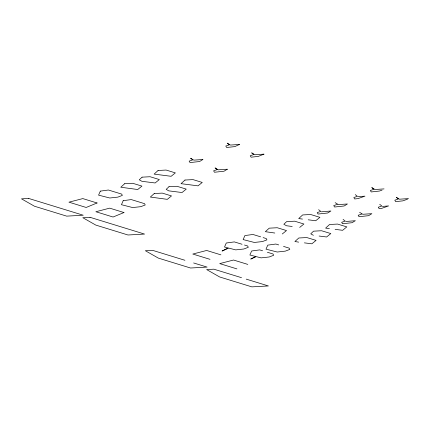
<?xml version="1.0" encoding="UTF-8"?>
<svg xmlns="http://www.w3.org/2000/svg" width="430" height="430" viewBox="0 0 430 430"><rect width="100%" height="100%" fill="white"/><g stroke="black" fill="none" stroke-linecap="round" stroke-linejoin="round"><path stroke-width="0.64" d="M282.284 233.979L286.504 230.561L277.248 227.739L269.245 228.163L265.342 231.684L274.808 233.033M299.688 227.427L303.908 224.008L294.652 221.187L286.649 221.611L283.848 224.261L286.471 225.755L292.212 226.481M407.522 199.197L402.835 200.858L395.67 201.638L394.804 200.208L398.368 198.977L396.234 197.284L399.438 199.203L408.5 198.601M382.055 190.125L379.421 191.054L371.219 191.947L370.354 190.517L373.923 189.286L371.783 187.593L374.987 189.512L384.049 188.91M337.297 204.357L333.728 205.588L334.599 207.018L344.145 205.986L347.429 203.981L338.362 204.589L335.158 202.67M361.748 214.049L358.179 215.279L359.045 216.709L368.596 215.677L371.875 213.672L362.812 214.28L359.609 212.361M357.98 196.736L364.989 196.144L358.002 198.612L354.696 198.972L353.831 197.542L357.4 196.311L355.261 194.618M382.431 206.427L388.607 205.911L381.593 208.4L379.147 208.663L378.276 207.233L381.845 206.002L379.706 204.314M321.355 211.813L330.901 211.006L327.622 213.011L318.071 214.043L317.206 212.613L320.775 211.383L318.635 209.695M345.806 221.504L355.352 220.703L352.068 222.702L342.522 223.74L341.656 222.31L345.22 221.079L343.081 219.386M308.219 219.805L315.701 220.751L319.92 217.333L310.659 214.511L302.656 214.935L298.71 218.569L302.478 219.08M335.12 229.362L342.602 230.308L346.822 226.889L337.561 224.068L329.563 224.492L325.612 228.126L329.385 228.636M319.114 236.038L326.596 236.984L330.815 233.565L321.554 230.743L313.551 231.173L310.756 233.818L313.379 235.312M304.375 242.859L311.858 243.805L316.077 240.386L306.816 237.564L298.812 237.989L294.91 241.509L298.635 242.133M260.655 236.833L252.953 234.468L244.89 235.575L243.143 239.591L254.35 242.455L262.456 241.563L266.917 239.865L266.277 238.564L263.112 237.591M278.704 244.917L275.823 244.03L267.761 245.143L266.014 249.158L277.221 252.018L285.327 251.125L289.788 249.427L289.148 248.126L283.526 246.401M242.036 244.267L234.334 241.902L226.277 243.009L224.525 247.024L228.131 247.943L222.073 251.039L228.669 248.083L235.731 249.884L243.837 248.997L248.298 247.298L247.658 245.998L244.493 245.025M262.585 250.776L259.699 249.889L251.641 250.996L249.889 255.011L255.753 256.511L250.765 259.053L256.194 256.624L261.101 257.871L269.201 256.984L273.663 255.286L273.023 253.985L267.401 252.254M220.912 254.856L206.653 250.47L192.801 254.044L210.012 259.338M247.814 264.412L233.554 260.026L219.708 263.606L236.919 268.895M184.922 260.279L152.559 250.33L145.351 250.722L158.347 258.113L190.528 268.008L207.104 267.1L193.634 262.961M241.515 277.683L213.866 269.18L206.653 269.578L219.649 276.963L251.835 286.864L268.411 285.955L246.229 279.129M100.324 191.124L98.572 195.139L109.784 197.999L117.89 197.112L122.346 195.408L121.711 194.107L108.387 190.012L100.324 191.124M123.195 200.686L121.448 204.701L132.655 207.561L140.76 206.674L145.216 204.976L144.582 203.675L131.257 199.574L123.195 200.686M142.083 177.16L139.282 179.804L141.905 181.299L155.123 182.97L159.342 179.552L150.086 176.73L142.083 177.16M168.985 186.717L166.184 189.367L168.807 190.861L182.03 192.532L186.249 189.114L176.988 186.287L168.985 186.717M158.089 170.479L154.144 174.112L171.135 176.295L175.354 172.876L166.093 170.054L158.089 170.479M184.991 180.036L181.046 183.669L198.036 185.851L202.256 182.433L192.995 179.611L184.991 180.036M124.678 183.712L120.776 187.227L137.718 189.523L141.938 186.104L132.682 183.282L124.678 183.712M154.246 193.532L150.344 197.053L167.291 199.348L171.505 195.929L162.25 193.108L154.246 193.532M202.863 159.525L199.579 161.529L190.033 162.561L189.162 161.132L192.731 159.906L190.592 158.213L193.796 160.132L202.863 159.525M239.483 144.453L234.85 146.603L226.653 147.49L225.788 146.06L229.357 144.829L227.217 143.136L230.421 145.055L239.483 144.453M227.309 169.221L224.03 171.221L214.479 172.258L213.613 170.828L217.182 169.597L215.043 167.904L218.246 169.823L227.309 169.221M263.934 154.144L258.269 156.407L251.104 157.181L250.238 155.751L253.802 154.52L251.663 152.833L254.872 154.752L263.934 154.144M97.062 202.981L86.167 207.464L68.956 202.17L82.802 198.596L97.062 202.981M123.964 212.538L113.069 217.021L95.858 211.732L109.709 208.152L123.964 212.538M28.713 198.456L21.5 198.848L34.497 206.239L66.682 216.134L83.253 215.226L28.713 198.456M90.015 217.306L82.807 217.704L95.804 225.089L127.984 234.99L144.561 234.076L90.015 217.306"/></g></svg>
